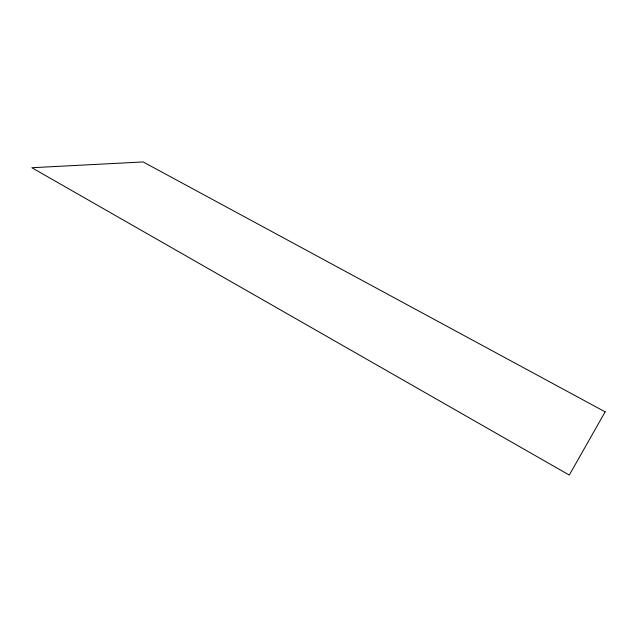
<?xml version="1.0" encoding="UTF-8"?>
<svg xmlns="http://www.w3.org/2000/svg" width="637" height="637" viewBox="0 0 637 637"><rect width="100%" height="100%" fill="white"/><g stroke="black" fill="none" stroke-linecap="round" stroke-linejoin="round"><path stroke-width="0.96" d="M605.15 411.852L569.279 475.059L31.85 167.73L143.134 161.941L605.15 411.852"/></g></svg>
